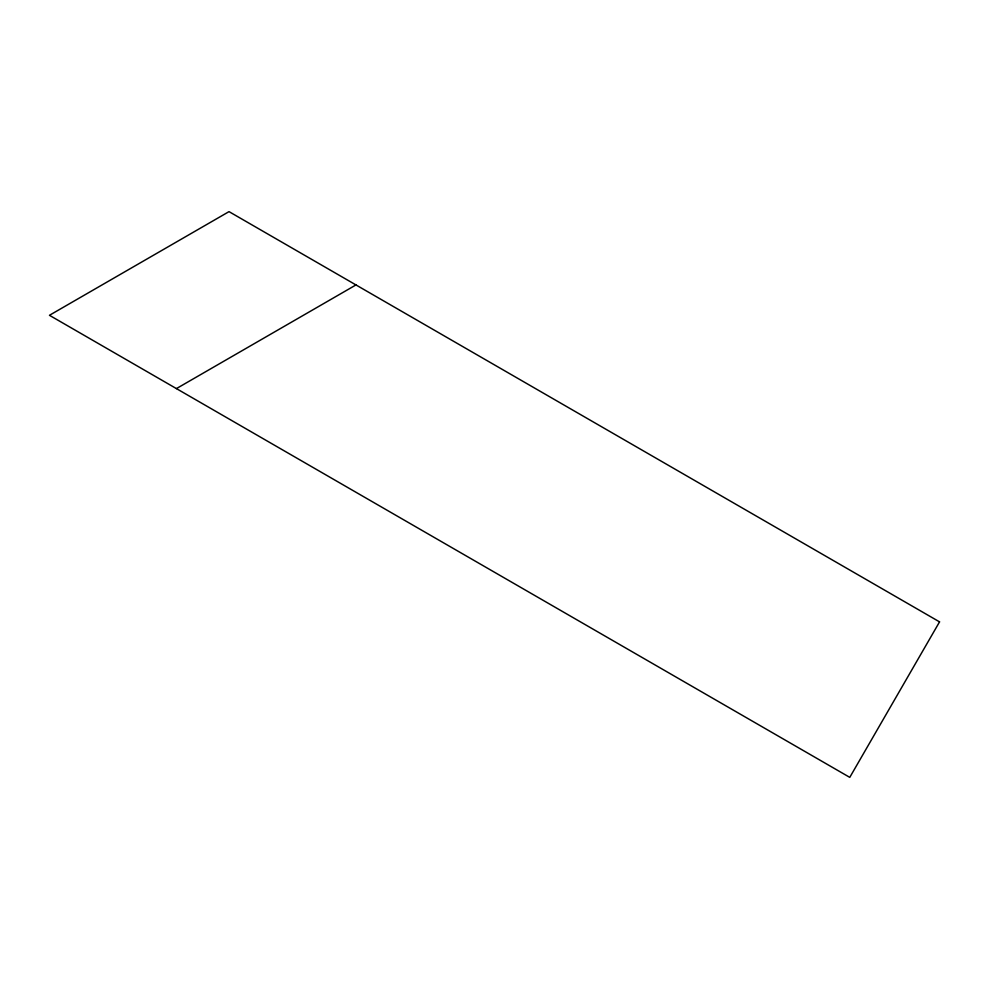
<?xml version="1.0" encoding="UTF-8"?>
<svg xmlns="http://www.w3.org/2000/svg" width="989" height="989" viewBox="0 0 989 989"><rect width="100%" height="100%" fill="white"/><g stroke="black" fill="none" stroke-linecap="round" stroke-linejoin="round"><path stroke-width="1.48" d="M176.413 388.603L355.978 284.931M939.55 621.871L849.774 777.366L49.45 315.293L229.015 211.634L939.55 621.871"/></g></svg>
